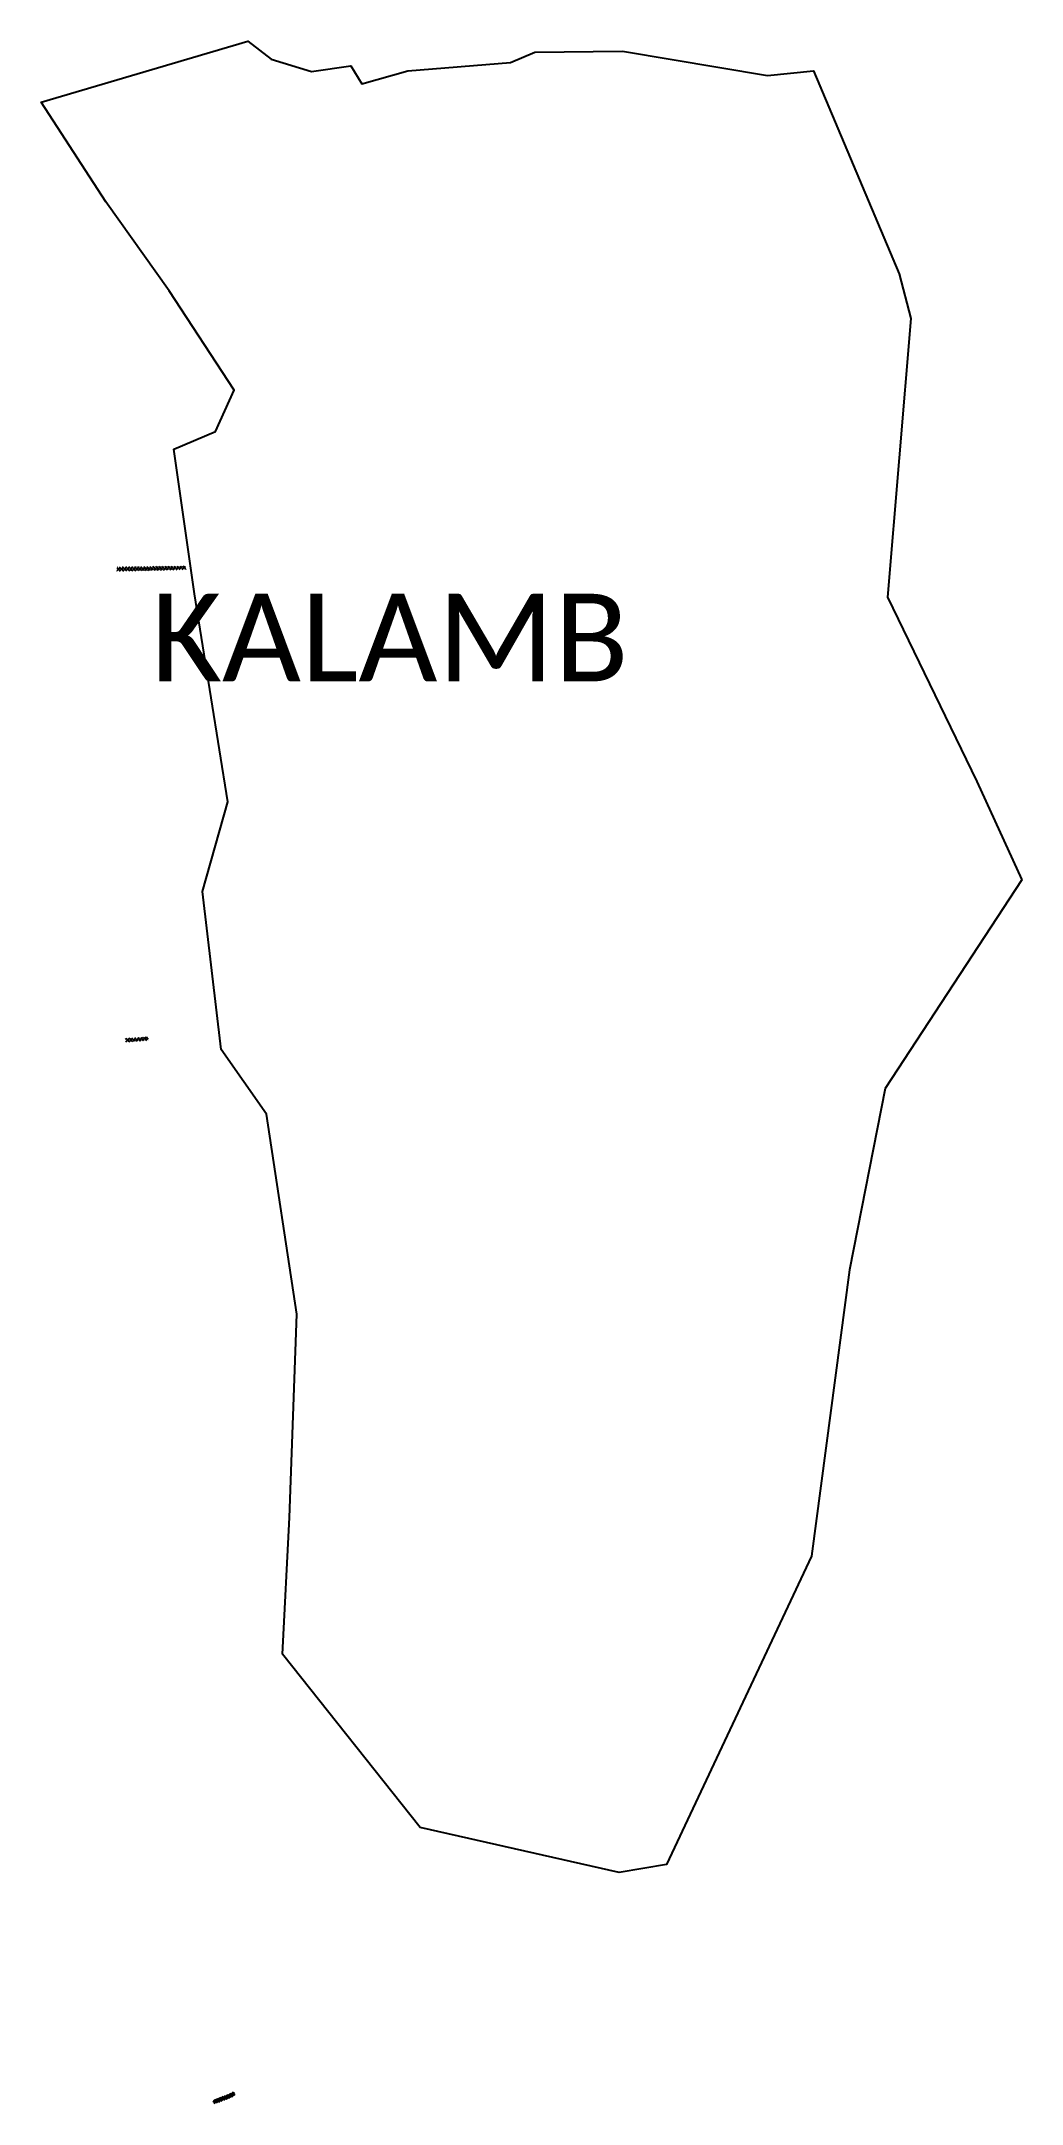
# Model space of a CAD drawing. Header units: metres. Extents: x 264685 to 266124, y 2146163 to 2149191.
import ezdxf

# ---------------------------------------------------------------- set-up
doc = ezdxf.new("R2010")
doc.units = ezdxf.units.M
for name, color, linetype in [('JETTY', 51, 'Continuous'), ('JETTY HATCH', 210, 'Continuous'), ('village', 3, 'Continuous'), ('VILLAGE NAME', 250, 'Continuous')]:
    doc.layers.add(name, color=color, linetype=linetype)
doc.styles.get("Standard").update_dxf_attribs({"font": 'simplex.shx'})

msp = doc.modelspace()

# ---------------------------------------------------------------- hatches: boundary and pattern name
at = {"layer": 'JETTY HATCH'}
h = msp.add_hatch(dxfattribs=at)
h.set_pattern_fill('ANSI37', color=256)
h.paths.add_polyline_path([(264897.5, 2148415.6), (264796.5, 2148413.2), (264796.6, 2148419.2), (264897.1, 2148420.3)])
h = msp.add_hatch(dxfattribs=at)
h.set_pattern_fill('ANSI37', color=256)
h.paths.add_polyline_path([(264841.7, 2147729.5), (264842.2, 2147724.6), (264809.2, 2147721.9), (264808.9, 2147727)])
h = msp.add_hatch(dxfattribs=at)
h.set_pattern_fill('ANSI37', color=256, scale=0.5)
h.paths.add_polyline_path([(264967.8, 2146180.8), (264969.6, 2146176.3), (264962.4, 2146172.1), (264949.7, 2146167.2), (264939.1, 2146163.2), (264937.1, 2146167.9), (264947.3, 2146172.1), (264957.7, 2146176.2), (264963.3, 2146178.7)])

# ---------------------------------------------------------------- linework, layer by layer
at = {"layer": 'JETTY', "const_width": 0.1, "flags": 128}
for points in [[(264897.5, 2148415.6), (264796.5, 2148413.2), (264796.6, 2148419.2), (264897.1, 2148420.3)], [(264841.7, 2147729.5), (264842.2, 2147724.6), (264809.2, 2147721.9), (264808.9, 2147727)], [(264967.8, 2146180.8), (264969.6, 2146176.3), (264962.4, 2146172.1), (264949.7, 2146167.2), (264939.1, 2146163.2), (264937.1, 2146167.9), (264947.3, 2146172.1), (264957.7, 2146176.2), (264963.3, 2146178.7)]]:
    msp.add_lwpolyline(points, close=True, dxfattribs=at)
at = {"layer": 'village', "color": 3, "true_color": 0x00ff00}
msp.add_polyline3d([(266124.2, 2147960.1, 0), (265923.8, 2147653.8, 0), (265871.6, 2147387.3, 0), (265815.7, 2146967.3, 0), (265603, 2146514.5, 0), (265533.3, 2146502.6, 0), (265241.2, 2146568.8, 0), (265039.3, 2146823.2, 0), (265049.5, 2147023.8, 0), (265060.1, 2147322.3, 0), (265015.6, 2147615.9, 0), (264949.1, 2147710.7, 0), (264921.6, 2147942.9, 0), (264958.9, 2148074.3, 0), (264910.1, 2148379.9, 0), (264879.6, 2148592.3, 0), (264940.9, 2148618.4, 0), (264968.4, 2148678.8, 0), (264872.8, 2148824.8, 0), (264779.8, 2148955.6, 0), (264685.1, 2149101.9, 0), (264988.3, 2149191.1, 0), (265022.5, 2149164.7, 0), (265081.9, 2149146.7, 0), (265139.4, 2149155.1, 0), (265155.8, 2149128.4, 0), (265223, 2149147.9, 0), (265373.7, 2149160.1, 0), (265409.4, 2149174.9, 0), (265538.2, 2149176.8, 0), (265751, 2149140.8, 0), (265818.4, 2149147.5, 0), (265944.1, 2148849.5, 0), (265961.6, 2148784, 0), (265927.1, 2148374.8, 0), (266058.3, 2148104.2, 0)], close=True, dxfattribs=at)

# ---------------------------------------------------------------- texts
at = {"layer": 'VILLAGE NAME', "insert": (264846.1, 2148380), "char_height": 128.647, "attachment_point": 1}
msp.add_mtext_dynamic_manual_height_columns('{\\fCalibri|b0|i0|c0|p34;KALAMB}', width=1149.767, gutter_width=643.2, heights=[0], dxfattribs=at)

doc.saveas('drawing.dxf')
